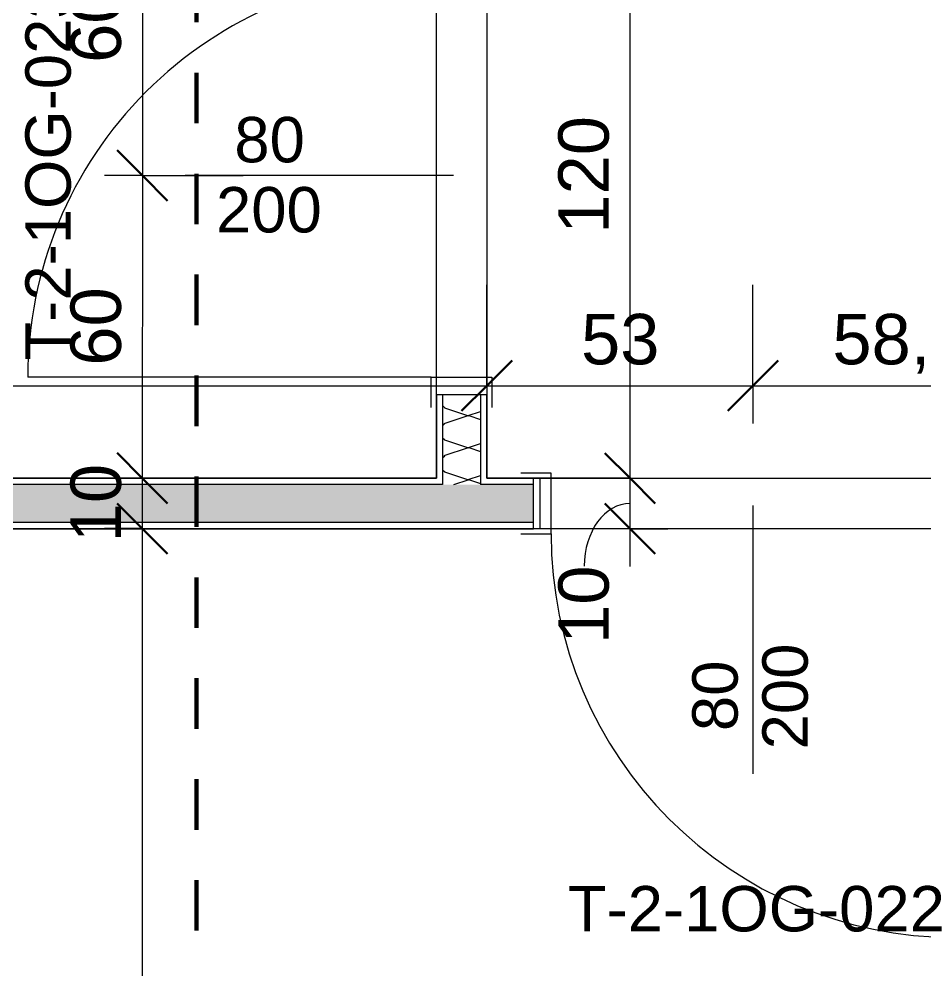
# Model space of a CAD drawing. Header units: metres. Extents: x -67.4 to -27.2, y 43.9 to 89.6.
# Drawn here: x -51.321 to -49.525, y 50.599 to 52.484 of the extents above; entities that cross this region are included whole.
import ezdxf

# ---------------------------------------------------------------- set-up
doc = ezdxf.new("R2010")
doc.units = ezdxf.units.M
doc.linetypes.add('Achse', pattern=[0.009, 0.005, -0.002, 0, -0.002])
for name, color, linetype, lineweight in [('A_Bemassung-50_', 4, 'Continuous', 9), ('A_Bemassung_', 4, 'Continuous', 9), ('A_Beschriftung_', 7, 'Continuous', 9), ('A_Decken', 8, 'Continuous', 13), ('A_Raeume_', 7, 'Continuous', 5), ('A_Tueren', 31, 'Continuous', 13), ('A_Waende', 7, 'Continuous', 13), ('G-ANNO-SYMB_', 111, 'Continuous', 9)]:
    doc.layers.add(name, color=color, linetype=linetype, lineweight=lineweight)
doc.styles.add('Arial_2', font='arial.ttf', dxfattribs={"height": 0.09})
doc.styles.add('Arial_5', font='arial.ttf', dxfattribs={"height": 0.1})
doc.dimstyles.new('WGA-Bemaßung', dxfattribs={"dimscale": 0.3048, "dimtxt": 0.102026, "dimasz": 0.328084, "dimexe": 0.246063, "dimexo": 0.0625, "dimgap": 0.04101, "dimtad": 1, "dimdec": 1, "dimlfac": 100, "dimrnd": 0.5, "dimdsep": 46, "dimtxsty": 'Arial_5', "dimblk1": 'OBLIQUE', "dimblk2": 'OBLIQUE', "dimsah": 1, "dimcen": 0.09, "dimdle": 0.246063, "dimazin": 2, "dimtfac": 1, "dimtdec": 4, "dimtix": 1, "dimtmove": 0, "dimatfit": 3, "dimfxl": 0.656168, "dimfxlon": 1, "dimtvp": 1, "dimtolj": 1, "dimtzin": 0, "dimarcsym": 2})
doc.dimstyles.new('WGA-Bemaßung_3', dxfattribs={"dimscale": 0.3048, "dimtxt": 0.102026, "dimasz": 0.328084, "dimexe": 0.246063, "dimexo": 0.0625, "dimgap": 0.04101, "dimtad": 1, "dimdec": 1, "dimlfac": 100, "dimrnd": 0.5, "dimdsep": 46, "dimtxsty": 'Arial_5', "dimblk1": 'OBLIQUE', "dimblk2": 'OBLIQUE', "dimsah": 1, "dimcen": 0.09, "dimdle": 0.246063, "dimazin": 2, "dimtfac": 1, "dimtdec": 4, "dimtix": 1, "dimtmove": 1, "dimatfit": 3, "dimfxl": 0.656168, "dimfxlon": 1, "dimtvp": 1, "dimtolj": 1, "dimtzin": 0, "dimarcsym": 2})

# ---------------------------------------------------------------- blocks, each defined once
blk = doc.blocks.new('UZ_D1 - SL_0800x2000_Zimmertür_Stahlzarge_GK-7175508-263_PP_01OG_BT2')
at = {"layer": 'A_Tueren', "lineweight": 5}
for p, q in [((-0.4, 0.06), (-0.46, 0.06)), ((-0.4, -0.06), (-0.4, 0.06)), ((0.4, 0.06), (0.46, 0.06)), ((0.4, -0.06), (0.4, 0.06)), ((-0.46, -0.06), (-0.4, -0.06)), ((0.46, -0.06), (0.4, -0.06)), ((0.4, -0.06), (0.4, -0.86))]:
    blk.add_line(p, q, dxfattribs=at)
blk.add_arc((0.4, -0.06), 0.8, 180, 270, dxfattribs=at)
blk = doc.blocks.new('BS_Tuer_PP - links-10002443-263_PP_01OG_BT2')
at = {"layer": 'A_Beschriftung_'}
blk.add_line((0, 0.000124), (0, 0.010761), dxfattribs=at)
blk = doc.blocks.new('BS_Tuer_PP - unten-10002439-263_PP_01OG_BT2')
at = {"layer": 'A_Beschriftung_'}
blk.add_line((0, 0.000124), (0, -0.010513), dxfattribs=at)
blk = doc.blocks.new('DIMBLOCK231-263_PP_01OG_BT2')
at = {"layer": 'A_Bemassung-50_', "lineweight": 35, "transparency": 16777216}
for p, q in [((-50.11, 51.5737), (-50.16, 51.6237)), ((-50.11, 51.5737), (-50.06, 51.5237)), ((-50.11, 51.4737), (-50.16, 51.5237)), ((-50.11, 51.4737), (-50.06, 51.4237))]:
    blk.add_line(p, q, dxfattribs=at)
at = {"layer": 'A_Bemassung-50_', "transparency": 16777216}
for p, q in [((-50.11, 51.5737), (-50.31, 51.5737)), ((-50.11, 51.3987), (-50.11, 51.5737)), ((-50.11, 51.5737), (-50.035, 51.5737)), ((-50.11, 51.4737), (-50.31, 51.4737)), ((-50.11, 51.4737), (-50.035, 51.4737))]:
    blk.add_line(p, q, dxfattribs=at)
blk.add_ellipse((-50.11, 51.3992), major_axis=(0, 0.1245), ratio=0.730576, start_param=0, end_param=1.570796, dxfattribs=at)
at = {"layer": 'A_Bemassung-50_', "color": 0, "transparency": 16777216, "insert": (-50.2523, 51.2454), "char_height": 0.1, "width": 0.184588, "attachment_point": 1, "rotation": 90, "line_spacing_factor": 0.941778, "style": 'Arial_5'}
blk.add_mtext('10', dxfattribs=at)
blk = doc.blocks.new('_Oblique')
at = {"color": 0, "linetype": 'ByBlock', "lineweight": -2}
blk.add_line((-0.5, -0.5), (0.5, 0.5), dxfattribs=at)
blk = doc.blocks.new('DIMBLOCK232-263_PP_01OG_BT2')
at = {"layer": 'A_Bemassung-50_', "lineweight": 35, "transparency": 16777216}
for p, q in [((-50.11, 52.7739), (-50.16, 52.8239)), ((-50.11, 52.7739), (-50.06, 52.7238)), ((-50.11, 51.5737), (-50.16, 51.6237)), ((-50.11, 51.5737), (-50.06, 51.5237))]:
    blk.add_line(p, q, dxfattribs=at)
at = {"layer": 'A_Bemassung-50_', "transparency": 16777216}
for p, q in [((-50.11, 52.7739), (-50.31, 52.7739)), ((-50.11, 51.5737), (-50.11, 52.7739)), ((-50.11, 52.7739), (-50.035, 52.7738)), ((-50.11, 51.5737), (-50.31, 51.5737)), ((-50.11, 51.5737), (-50.035, 51.5737))]:
    blk.add_line(p, q, dxfattribs=at)
at = {"layer": 'A_Bemassung-50_', "color": 0, "transparency": 16777216, "insert": (-50.2523, 52.0584), "char_height": 0.1, "width": 0.276883, "attachment_point": 1, "rotation": 90, "line_spacing_factor": 0.941778, "style": 'Arial_5'}
blk.add_mtext('120', dxfattribs=at)
blk = doc.blocks.new('DIMBLOCK315-263_PP_01OG_BT2')
at = {"layer": 'A_Bemassung-50_', "transparency": 16777216}
for p, q in [((-53.9889, 51.7572), (-53.9889, 51.9572)), ((-50.394, 51.7571), (-50.394, 51.9571)), ((-54.0639, 51.7572), (-50.394, 51.7571)), ((-53.9889, 51.7572), (-53.9889, 51.6822)), ((-50.394, 51.7571), (-50.394, 51.6821))]:
    blk.add_line(p, q, dxfattribs=at)
at = {"layer": 'A_Bemassung-50_', "lineweight": 35, "transparency": 16777216}
for p, q in [((-53.9889, 51.7572), (-53.9389, 51.8072)), ((-50.394, 51.7571), (-50.344, 51.807)), ((-53.9889, 51.7572), (-54.0389, 51.7072)), ((-50.394, 51.7571), (-50.444, 51.7071))]:
    blk.add_line(p, q, dxfattribs=at)
at = {"layer": 'A_Bemassung-50_', "color": 0, "transparency": 16777216, "insert": (-52.3649, 51.8994), "char_height": 0.1, "width": 0.416266, "attachment_point": 1, "rotation": 359.9983, "line_spacing_factor": 0.941778, "style": 'Arial_5'}
blk.add_mtext('359,5', dxfattribs=at)
blk = doc.blocks.new('DIMBLOCK316-263_PP_01OG_BT2')
at = {"layer": 'A_Bemassung-50_', "transparency": 16777216}
for p, q in [((-50.394, 51.7571), (-50.394, 51.9571)), ((-49.8665, 51.757), (-49.8665, 51.957)), ((-50.394, 51.7571), (-49.8665, 51.757)), ((-50.394, 51.7571), (-50.394, 51.6821)), ((-49.8665, 51.757), (-49.8665, 51.682))]:
    blk.add_line(p, q, dxfattribs=at)
at = {"layer": 'A_Bemassung-50_', "lineweight": 35, "transparency": 16777216}
for p, q in [((-50.394, 51.7571), (-50.344, 51.807)), ((-49.8665, 51.757), (-49.8165, 51.807)), ((-50.394, 51.7571), (-50.444, 51.7071)), ((-49.8665, 51.757), (-49.9165, 51.707))]:
    blk.add_line(p, q, dxfattribs=at)
at = {"layer": 'A_Bemassung-50_', "color": 0, "transparency": 16777216, "insert": (-50.2072, 51.8994), "char_height": 0.1, "width": 0.184588, "attachment_point": 1, "rotation": 359.9983, "line_spacing_factor": 0.941778, "style": 'Arial_5'}
blk.add_mtext('53', dxfattribs=at)
blk = doc.blocks.new('DIMBLOCK317-263_PP_01OG_BT2')
at = {"layer": 'A_Bemassung-50_', "transparency": 16777216}
for p, q in [((-49.8665, 51.757), (-49.8665, 51.957)), ((-49.2815, 51.757), (-49.2815, 51.832)), ((-49.8665, 51.757), (-49.2815, 51.757)), ((-49.8665, 51.757), (-49.8665, 51.682)), ((-49.2815, 51.757), (-49.2815, 51.557))]:
    blk.add_line(p, q, dxfattribs=at)
at = {"layer": 'A_Bemassung-50_', "lineweight": 35, "transparency": 16777216}
for p, q in [((-49.8665, 51.757), (-49.8165, 51.807)), ((-49.2815, 51.757), (-49.2315, 51.807)), ((-49.8665, 51.757), (-49.9165, 51.707)), ((-49.2815, 51.757), (-49.3315, 51.707))]:
    blk.add_line(p, q, dxfattribs=at)
at = {"layer": 'A_Bemassung-50_', "color": 0, "transparency": 16777216, "insert": (-49.709, 51.8994), "char_height": 0.1, "width": 0.323972, "attachment_point": 1, "rotation": 359.9983, "line_spacing_factor": 0.941778, "style": 'Arial_5'}
blk.add_mtext('58,5', dxfattribs=at)
blk = doc.blocks.new('DIMBLOCK333-263_PP_01OG_BT2')
at = {"layer": 'A_Bemassung-50_', "lineweight": 35, "transparency": 16777216}
for p, q in [((-51.0768, 52.7739), (-51.1268, 52.8239)), ((-51.0768, 52.7739), (-51.0268, 52.7239)), ((-51.0768, 52.1738), (-51.1268, 52.2238)), ((-51.0768, 52.1738), (-51.0269, 52.1237))]:
    blk.add_line(p, q, dxfattribs=at)
at = {"layer": 'A_Bemassung-50_', "transparency": 16777216}
for p, q in [((-51.0768, 52.7739), (-51.1518, 52.7739)), ((-51.0768, 52.7739), (-51.0768, 52.1738)), ((-51.0768, 52.7739), (-50.8768, 52.7739)), ((-51.0768, 52.1738), (-51.1518, 52.1738)), ((-51.0768, 52.1738), (-50.8768, 52.1737))]:
    blk.add_line(p, q, dxfattribs=at)
at = {"layer": 'A_Bemassung-50_', "color": 0, "transparency": 16777216, "insert": (-51.2192, 52.3969), "char_height": 0.1, "width": 0.184588, "attachment_point": 1, "rotation": 90, "line_spacing_factor": 0.941778, "style": 'Arial_5'}
blk.add_mtext('60', dxfattribs=at)
blk = doc.blocks.new('DIMBLOCK334-263_PP_01OG_BT2')
at = {"layer": 'A_Bemassung-50_', "lineweight": 35, "transparency": 16777216}
for p, q in [((-51.0768, 52.1738), (-51.1268, 52.2238)), ((-51.0768, 52.1738), (-51.0269, 52.1237)), ((-51.0769, 51.5738), (-51.1269, 51.6238)), ((-51.0769, 51.5738), (-51.0269, 51.5237))]:
    blk.add_line(p, q, dxfattribs=at)
at = {"layer": 'A_Bemassung-50_', "transparency": 16777216}
for p, q in [((-51.0768, 52.1738), (-51.1518, 52.1738)), ((-51.0768, 52.1738), (-51.0769, 51.5738)), ((-51.0768, 52.1738), (-50.8768, 52.1737)), ((-51.0769, 51.5738), (-51.1519, 51.5738)), ((-51.0769, 51.5738), (-50.8769, 51.5737))]:
    blk.add_line(p, q, dxfattribs=at)
at = {"layer": 'A_Bemassung-50_', "color": 0, "transparency": 16777216, "insert": (-51.2192, 51.7968), "char_height": 0.1, "width": 0.184588, "attachment_point": 1, "rotation": 90, "line_spacing_factor": 0.941778, "style": 'Arial_5'}
blk.add_mtext('60', dxfattribs=at)
blk = doc.blocks.new('DIMBLOCK335-263_PP_01OG_BT2')
at = {"layer": 'A_Bemassung-50_', "lineweight": 35, "transparency": 16777216}
for p, q in [((-51.0769, 51.5738), (-51.1269, 51.6238)), ((-51.0769, 51.5738), (-51.0269, 51.5237)), ((-51.0769, 51.4738), (-51.1269, 51.5238)), ((-51.0769, 51.4738), (-51.0269, 51.4237))]:
    blk.add_line(p, q, dxfattribs=at)
at = {"layer": 'A_Bemassung-50_', "transparency": 16777216}
for p, q in [((-51.0769, 51.5738), (-51.1519, 51.5738)), ((-51.0769, 51.5738), (-51.0769, 51.4738)), ((-51.0769, 51.5738), (-50.8769, 51.5737)), ((-51.0769, 51.4738), (-51.1519, 51.4738)), ((-51.0769, 51.4738), (-50.8769, 51.4737))]:
    blk.add_line(p, q, dxfattribs=at)
at = {"layer": 'A_Bemassung-50_', "color": 0, "transparency": 16777216, "insert": (-51.2192, 51.4468), "char_height": 0.1, "width": 0.184588, "attachment_point": 1, "rotation": 90, "line_spacing_factor": 0.941778, "style": 'Arial_5'}
blk.add_mtext('10', dxfattribs=at)
blk = doc.blocks.new('DIMBLOCK336-263_PP_01OG_BT2')
at = {"layer": 'A_Bemassung-50_', "lineweight": 35, "transparency": 16777216}
for p, q in [((-51.0769, 51.4738), (-51.1269, 51.5238)), ((-51.0769, 51.4738), (-51.0269, 51.4237)), ((-51.077, 48.3794), (-51.127, 48.4294)), ((-51.077, 48.3794), (-51.027, 48.3294))]:
    blk.add_line(p, q, dxfattribs=at)
at = {"layer": 'A_Bemassung-50_', "transparency": 16777216}
for p, q in [((-51.0769, 51.4738), (-51.1519, 51.4738)), ((-51.0769, 51.4738), (-51.077, 48.3044)), ((-51.0769, 51.4738), (-50.8769, 51.4737)), ((-51.077, 48.3794), (-51.152, 48.3794)), ((-51.077, 48.3794), (-50.877, 48.3794))]:
    blk.add_line(p, q, dxfattribs=at)
at = {"layer": 'A_Bemassung-50_', "color": 0, "transparency": 16777216, "insert": (-51.2192, 49.7531), "char_height": 0.1, "width": 0.416266, "attachment_point": 1, "rotation": 90, "line_spacing_factor": 0.941778, "style": 'Arial_5'}
blk.add_mtext('309,5', dxfattribs=at)

msp = doc.modelspace()

# ---------------------------------------------------------------- hatches: boundary and pattern name
at = {"layer": 'A_Waende', "lineweight": 5}
h = msp.add_hatch(dxfattribs=at)
h.set_pattern_fill('FP_49', color=250, angle=-112.36, style=0, pattern_type=2)
h.set_pattern_definition([(314.998, (-50.49423, 52.17414), (0.253995, -0.127012), [0.02245, -0.15715]), (314.998, (-50.38309, 52.126255), (0.253995, -0.127012), [0.02245, -0.15715]), (314.998, (-50.49356, 52.11006), (0.253995, -0.127012), [0.02245, -0.15715]), (314.998, (-50.38334, 52.06256), (0.253995, -0.127012), [0.02245, -0.15715]), (341.563, (-50.478234, 52.157824), (0.5079932, -0.1270184), [0.0502, -0.35141]), (341.563, (-50.43047, 52.142502), (0.5079932, -0.1270184), [0.0502, -0.35141]), (341.563, (-50.478484, 52.09413), (0.5079932, -0.1270184), [0.0502, -0.35141]), (341.563, (-50.43072, 52.078808), (0.5079932, -0.1270184), [0.0502, -0.35141]), (44.998, (-50.383155, 52.15764), (-0.254004, -0.126995), [0.02245, -0.15715]), (44.998, (-50.49356, 52.11006), (-0.254004, -0.126995), [0.02245, -0.15715]), (44.998, (-50.38302, 52.09487), (-0.254004, -0.126995), [0.02245, -0.15715]), (44.998, (-50.49381, 52.04637), (-0.254004, -0.126995), [0.02245, -0.15715]), (18.433, (-50.43047, 52.142502), (-0.508002, -0.126983), [0.0502, -0.35141]), (18.433, (-50.47817, 52.12644), (-0.508002, -0.126983), [0.0502, -0.35141]), (18.433, (-50.43072, 52.078808), (-0.508002, -0.126983), [0.0502, -0.35141]), (18.433, (-50.47842, 52.062745), (-0.508002, -0.126983), [0.0502, -0.35141])])
h.paths.add_polyline_path([(-50.4065, 51.5737), (-50.4065, 51.7387), (-50.4815, 51.7387), (-50.4815, 51.5737)])
h.paths.add_polyline_path([(-50.4065, 51.5612), (-50.4065, 51.5737), (-50.4815, 51.5737), (-50.4815, 51.5612)])
h.paths.add_polyline_path([(-50.4065, 52.6087), (-50.4065, 52.7737), (-50.4815, 52.7737), (-50.4814, 52.6087)])
h = msp.add_hatch(dxfattribs=at)
h.set_pattern_fill('FP_58', color=250, angle=-112.36, style=0, pattern_type=2)
h.set_pattern_definition([(224.998, (-51.63529, 51.57411), (-0.1270123, -0.2539954), [0.02245, -0.15715]), (224.998, (-51.68317, 51.46297), (-0.1270123, -0.2539954), [0.02245, -0.15715]), (224.998, (-51.698985, 51.57436), (-0.1270123, -0.2539954), [0.02245, -0.15715]), (224.998, (-51.74594, 51.46284), (-0.1270123, -0.2539954), [0.02245, -0.15715]), (251.563, (-51.65068, 51.55773), (-0.1270184, -0.5079932), [0.0502, -0.35141]), (251.563, (-51.666925, 51.51035), (-0.1270184, -0.5079932), [0.0502, -0.35141]), (251.563, (-51.714372, 51.55798), (-0.1270184, -0.5079932), [0.0502, -0.35141]), (251.563, (-51.73062, 51.5106), (-0.1270184, -0.5079932), [0.0502, -0.35141]), (314.998, (-51.65086, 51.46265), (-0.1269946, 0.2540043), [0.02245, -0.15715]), (314.998, (-51.698985, 51.57436), (-0.1269946, 0.2540043), [0.02245, -0.15715]), (314.998, (-51.71456, 51.4629), (-0.1269946, 0.2540043), [0.02245, -0.15715]), (314.998, (-51.762135, 51.5733), (-0.1269946, 0.2540043), [0.02245, -0.15715]), (288.433, (-51.666925, 51.51035), (-0.12698295, 0.5080021), [0.0502, -0.35141]), (288.433, (-51.682988, 51.558046), (-0.12698295, 0.5080021), [0.0502, -0.35141]), (288.433, (-51.73062, 51.5106), (-0.12698295, 0.5080021), [0.0502, -0.35141]), (288.433, (-51.74668, 51.558296), (-0.12698295, 0.5080021), [0.0502, -0.35141])])
h.paths.add_polyline_path([(-49.2816, 51.4862), (-49.2815, 51.4862), (-49.2816, 51.5612), (-49.4315, 51.5612), (-49.4315, 51.4862), (-49.419, 51.4862)])
h.paths.add_polyline_path([(-50.3015, 51.4862), (-50.3015, 51.5612), (-53.9889, 51.5612), (-53.9889, 51.4863), (-50.394, 51.4862)])

# ---------------------------------------------------------------- linework, layer by layer
at = {"layer": 'A_Decken'}
for p, q in [((-50.3015, 51.5737), (-50.289, 51.5737)), ((-50.289, 51.5737), (-50.289, 51.4737)), ((-50.289, 51.4737), (-50.3015, 51.4737))]:
    msp.add_line(p, q, dxfattribs=at)
at = {"layer": 'A_Raeume_', "flags": 128}
for points in [[(-53.9888, 54.9663), (-53.9889, 51.5738), (-50.494, 51.5737), (-50.494, 52.7723), (-50.494, 52.7737), (-50.494, 52.8239), (-50.4939, 54.9662)], [(-50.394, 52.7739), (-50.394, 51.5737), (-49.2831, 51.5737), (-49.2815, 51.5737), (-49.2815, 51.5737), (-49.0815, 51.5737), (-49.0815, 51.5737), (-49.0799, 51.5737), (-46.944, 51.5736), (-46.944, 52.7738), (-48.114, 52.7738)], [(-53.989, 48.0388), (-49.2816, 48.3793), (-49.2816, 48.4367), (-49.2815, 51.4737), (-50.444, 51.4737), (-53.9889, 51.4738)]]:
    msp.add_lwpolyline(points, close=True, dxfattribs=at)
at = {"layer": 'A_Waende'}
for p, q in [((-50.4815, 51.7387), (-50.494, 51.7387)), ((-50.494, 51.7387), (-50.494, 51.5737)), ((-50.4815, 51.7387), (-50.4815, 51.5612)), ((-50.394, 51.7387), (-50.4065, 51.7387)), ((-50.4065, 51.7387), (-50.4065, 51.5612)), ((-50.394, 51.5737), (-50.394, 51.7387)), ((-50.494, 51.5737), (-53.9889, 51.5738)), ((-50.3015, 51.5737), (-50.394, 51.5737)), ((-50.3015, 51.5612), (-50.3015, 51.5737)), ((-50.4815, 51.5612), (-53.9889, 51.5613)), ((-50.3015, 51.5612), (-50.4065, 51.5612)), ((-50.3015, 51.4862), (-53.9889, 51.4863)), ((-53.9889, 51.4738), (-50.3015, 51.4737)), ((-50.3015, 51.4737), (-50.3015, 51.4862))]:
    msp.add_line(p, q, dxfattribs=at)
at = {"layer": 'A_Waende', "color": 250, "lineweight": 5}
for p, q in [((-50.4065, 51.7387), (-50.4815, 51.7387)), ((-50.3015, 51.4862), (-50.3015, 51.5612))]:
    msp.add_line(p, q, dxfattribs=at)
at = {"layer": 'G-ANNO-SYMB_', "linetype": 'Achse', "lineweight": 70}
msp.add_line((-50.9697, 47.2772), (-50.9686, 85.3049), dxfattribs=at)

# ---------------------------------------------------------------- block references
at = {"layer": 'A_Beschriftung_', "xscale": 49.99999999999998, "yscale": 49.99999999999998, "zscale": 49.99999999999998}
for name, p, rotation in [('BS_Tuer_PP - links-10002443-263_PP_01OG_BT2', (-50.454, 52.1737), 89.99827587845535), ('BS_Tuer_PP - unten-10002439-263_PP_01OG_BT2', (-49.8665, 51.5137), 359.998275878371)]:
    msp.add_blockref(name, p, dxfattribs=dict(at, rotation=rotation))
at = {"layer": 'A_Tueren'}
for p, rotation in [((-50.444, 52.1737), 269.9982758784555), ((-49.8665, 51.5237), 359.998275878371)]:
    msp.add_blockref('UZ_D1 - SL_0800x2000_Zimmertür_Stahlzarge_GK-7175508-263_PP_01OG_BT2', p, dxfattribs=dict(at, rotation=rotation))

# ---------------------------------------------------------------- texts
at = {"layer": 'A_Beschriftung_', "char_height": 0.09, "attachment_point": 1, "style": 'Arial_2'}
for s, insert, width, rotation in [('T-2-1OG-023', (-51.3087, 51.8069), 0.889873, 90), ('80', (-50.8945, 52.2897), 0.168354, 359.9983), ('200', (-50.9308, 52.1508), 0.252532, 359.9983), ('200', (-49.8478, 51.0363), 0.252532, 90), ('80', (-49.9867, 51.0726), 0.168354, 90), ('T-2-1OG-022', (-50.2334, 50.7656), 0.889873, 359.9983)]:
    msp.add_mtext(s, dxfattribs=dict(at, insert=insert, width=width, rotation=rotation))

# ---------------------------------------------------------------- dimensions: what is measured, and where the dimension line sits
at = {"layer": 'A_Bemassung_'}
for base, p1, p2, angle, override, picture, middle in [((-51.0768, 52.1738), (-50.8768, 52.7739), (-50.8768, 52.1737), 89.9983, {"dimpost": '<>', "dimfxl": 0.600128}, 'DIMBLOCK333-263_PP_01OG_BT2', (-51.1404, 52.4738)), ((-50.11, 52.7739), (-50.31, 51.5737), (-50.31, 52.7739), 89.9983, {"dimpost": '<>', "dimfxl": 1.200128}, 'DIMBLOCK232-263_PP_01OG_BT2', (-50.1735, 52.1738)), ((-51.0769, 51.5738), (-50.8768, 52.1737), (-50.8769, 51.5737), 89.9983, {"dimpost": '<>', "dimfxl": 0.6}, 'DIMBLOCK334-263_PP_01OG_BT2', (-51.1404, 51.8738)), ((-50.394, 51.7571), (-53.9889, 51.9572), (-50.394, 51.9571), 359.9983, {"dimpost": '<>', "dimfxl": 3.59488}, 'DIMBLOCK315-263_PP_01OG_BT2', (-52.1914, 51.8207)), ((-49.866498544, 51.757034965), (-50.393992525, 51.957050838), (-49.866492526, 51.957034964), 359.998275878, {"dimpost": '<>', "dimfxl": 0.5275}, 'DIMBLOCK316-263_PP_01OG_BT2', (-50.13024663, 51.820634307)), ((-49.2815, 51.757), (-49.8665, 51.957), (-49.2815, 51.557), 359.9983, {"dimpost": '<>', "dimfxl": 0.708678}, 'DIMBLOCK317-263_PP_01OG_BT2', (-49.574, 51.8206)), ((-51.0769, 51.4738), (-50.8769, 51.5737), (-50.8769, 51.4737), 89.9983, {"dimpost": '<>', "dimfxl": 0.1}, 'DIMBLOCK335-263_PP_01OG_BT2', (-51.1404, 51.5238)), ((-51.077, 48.3794), (-50.8769, 51.4737), (-50.877, 48.3794), 89.9983, {"dimpost": '<>', "dimfxl": 3.094381}, 'DIMBLOCK336-263_PP_01OG_BT2', (-51.1405, 49.9266))]:
    dim = msp.add_linear_dim(base=base, p1=p1, p2=p2, angle=angle, dimstyle='WGA-Bemaßung', override=override, dxfattribs=at)
    dim.commit()
    dim.dimension.update_dxf_attribs({"geometry": picture, "text_midpoint": middle})
dim = msp.add_linear_dim(base=(-50.11, 51.5737), p1=(-50.31, 51.4737), p2=(-50.31, 51.5737), angle=89.9983, dimstyle='WGA-Bemaßung_3', override={"dimpost": '<>', "dimfxl": 0.1}, dxfattribs=at)
dim.commit()
dim.dimension.update_dxf_attribs({"geometry": 'DIMBLOCK231-263_PP_01OG_BT2', "text_midpoint": (-50.1857, 51.3377), "dimtype": 160, "text_rotation": 90})

doc.saveas('drawing.dxf')
